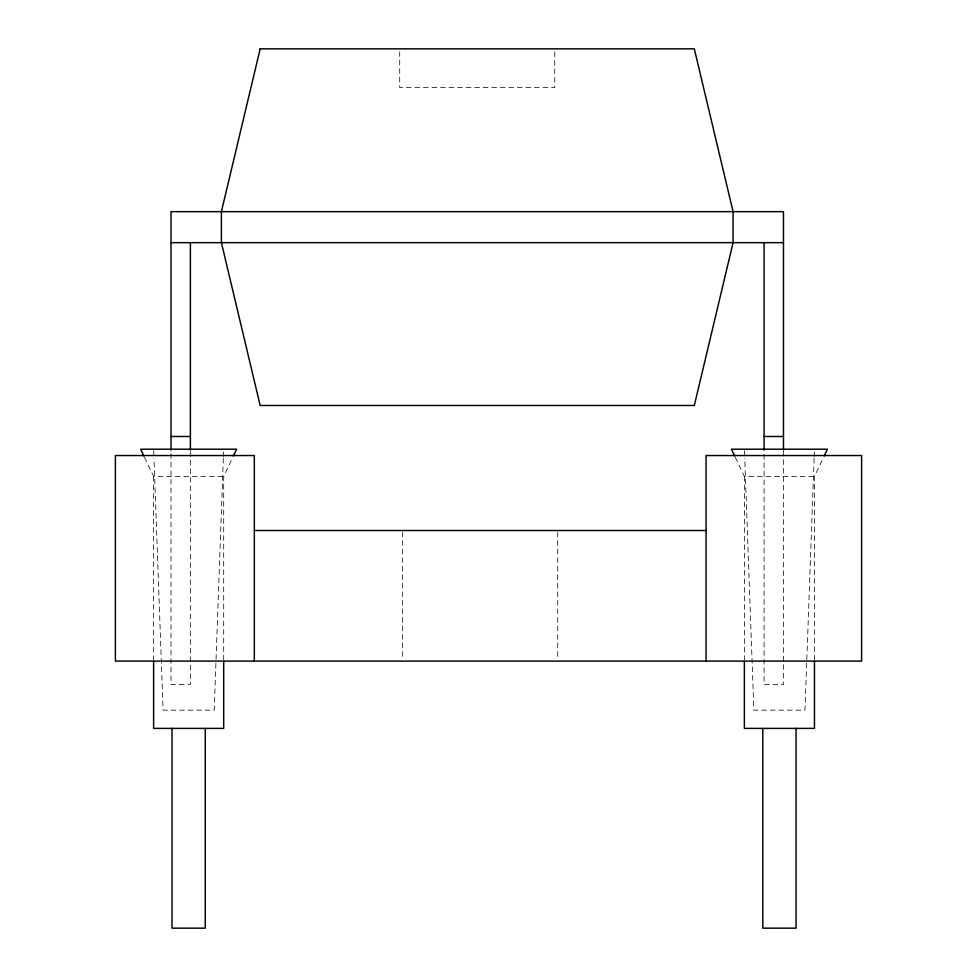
<?xml version="1.0" encoding="UTF-8"?>
<svg xmlns="http://www.w3.org/2000/svg" width="977" height="977" viewBox="0 0 977 977"><rect width="100%" height="100%" fill="white"/><g stroke="black" fill="none" stroke-linecap="round" stroke-linejoin="round"><path stroke-width="0.73" stroke-dasharray="4.88 3.66" d="M223.33 458.311L214.207 710.181L163.098 710.181L153.963 458.311M223.391 456.796L223.611 450.727M814.11 458.311L804.975 710.181L753.865 710.181L744.743 458.311M814.159 456.796L814.378 450.727M223.696 660.073L223.696 476.385L232.77 457.358M814.464 660.073L814.464 476.385L823.538 457.358M144.535 457.358L153.609 476.385L223.696 476.385M735.302 457.358L744.376 476.385L814.464 476.385M744.462 450.727L744.682 456.796M153.694 450.727L153.914 456.796M783.481 451.166L783.481 684.572L764.087 684.572L764.087 451.435M744.376 476.385L744.376 660.073M557.72 532.025L557.72 659.585M554.765 51.83L554.765 87.612L399.715 87.612L399.715 51.83M402.658 532.025L402.658 659.585M190.393 451.704L190.393 684.572L171.012 684.572L171.012 451.704M153.609 476.385L153.609 660.073"/><path stroke-width="1.47" d="M233.418 456.003L236.654 449.212L140.639 449.212L143.888 456.003M824.185 456.003L827.434 449.212L731.419 449.212L734.655 456.003M171.012 242.662L783.481 242.662M171.012 436.487L190.393 436.487M764.087 436.487L783.481 436.487M254.325 530.511L706.053 530.511M814.464 661.6L814.464 728.39L744.376 728.39L744.376 661.6M796.047 728.39L796.047 928.15L762.793 928.15L762.793 728.39M783.481 450.189L783.481 211.655L171.012 211.655L171.012 450.189M764.087 242.662L764.087 450.189M706.053 661.099L706.053 455.538L861.604 455.538L861.604 661.099L115.396 661.099L115.396 455.538L254.325 455.538L254.325 661.099M223.696 661.6L223.696 728.39L153.609 728.39L153.609 661.6M205.268 728.39L205.268 928.15L172.025 928.15L172.025 728.39M190.393 242.662L190.393 450.189M260.163 48.85L221.4 211.655L221.4 242.662L260.163 405.479L694.317 405.479L733.08 242.662L733.08 211.655L694.317 48.85L260.163 48.85"/></g></svg>
